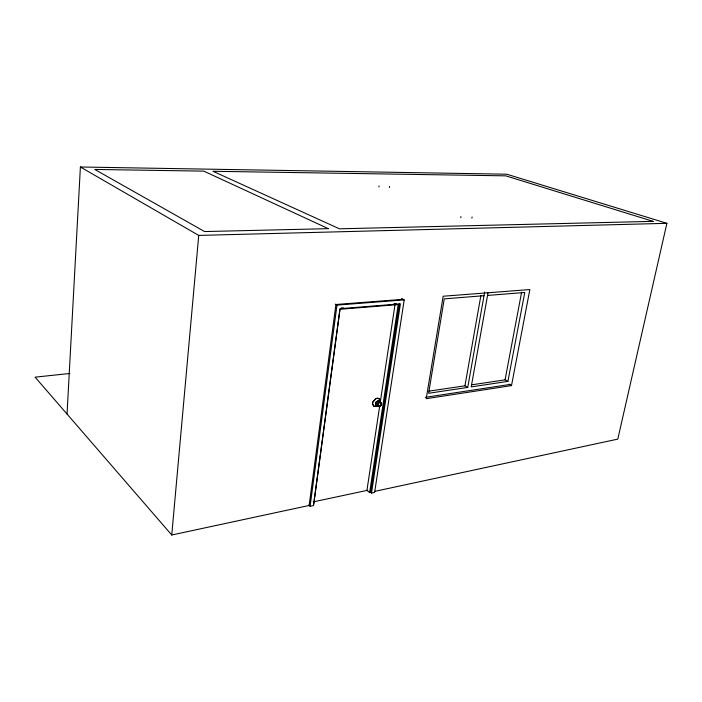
<?xml version="1.0" encoding="UTF-8"?>
<svg xmlns="http://www.w3.org/2000/svg" width="702" height="702" viewBox="0 0 702 702"><rect width="100%" height="100%" fill="white"/><g stroke="black" fill="none" stroke-linecap="round" stroke-linejoin="round"><path stroke-width="1.05" d="M67.041 414.057L80.397 166.997L506.747 174.21L666.9 223.324L617.795 439.119L374.675 491.382M403.097 299.324L335.925 304.501L309.126 505.466L171.744 535.003L198.736 235.416L80.397 166.997M401.535 298.525L404.203 299.886L374.614 492.4L371.498 493.067L400.403 303.834L340.014 308.687L313.478 505.58L310.091 506.317L336.986 305.098L335.284 304.142M313.68 504.598L340.005 309.275L398.218 304.571L369.621 492.567L370.603 492.356L371.498 493.067M378.94 186.986L379.089 185.933M389.391 187.495L389.54 186.451M379.703 405.949L366.927 490.444L369.621 492.567M380.186 402.702L395.094 304.124M370.603 492.356L399.42 303.325M460.775 217.725L460.968 216.576M471.893 218.111L472.086 216.962M484.687 291.927L467.734 387.416L464.943 385.81L480.905 295.445M488.057 292.602L471.217 386.89L507.906 381.405L524.763 292.48L487.557 295.428M471.656 384.819L505.071 379.87L521.595 292.269M511.512 385.609L529.852 289.549L443.155 296.235L426.219 398.692L511.512 385.609L508.827 384.152M380.019 401.965L379.203 401.044A2.94 2.097 -57.1 0 0 377.167 401.342L376.026 402.562A2.545 1.816 -57.1 0 0 375.693 404.782L376.676 405.914A3.036 2.167 -57.2 0 0 377.325 406.046M376.412 402.307L376.175 402.676A2.624 1.878 -57.1 0 0 375.824 404.966L376.509 405.703A2.94 2.097 -57.2 0 0 377.492 405.809M380.37 405.931L380.107 406.133A2.387 1.702 -57.2 0 1 378.457 406.388L377.79 405.642A2.071 1.474 -57.2 0 1 378.062 403.843L378.475 403.281M381.089 405.159L380.08 406.239A2.624 1.869 -57.2 0 1 378.273 406.511L377.536 405.695A2.273 1.615 -57.2 0 1 377.834 403.72L378.852 402.641A2.624 1.869 -57.2 0 1 380.659 402.36L381.388 403.185A2.264 1.615 -57.2 0 1 381.089 405.159A2.071 1.474 -57.2 0 0 381.3 403.352L380.642 402.606A2.387 1.702 -57.2 0 0 378.992 402.851L378.29 403.58M376.36 402.299L377.009 401.676M380.045 406.028L380.923 405.098A1.948 1.395 -57.2 0 0 381.168 403.387L380.545 402.685A2.255 1.606 -57.2 0 0 378.992 402.922M376.825 401.807L377.351 401.421A3.036 2.167 -57.1 0 1 379.449 401.105L380.291 402.053A2.624 1.878 -57.2 0 1 380.396 402.772M377.579 405.765L377.009 406.089A4.87 3.492 -57.2 0 1 374.728 406.432L374.096 406.195M313.197 501.886L367.743 490.268M425.359 397.332L510.512 384.363M467.734 387.416L428.606 393.269L444.252 298.859L484.02 295.709M429.036 391.128L464.943 385.81M69.937 373.473L35.1 377.158L171.744 535.003M341.216 307.976L343.366 307.801M394.024 303.755L396.182 303.589M336.986 305.098L404.203 299.886M198.736 235.416L666.9 223.324M378.659 398.587L378.159 398.429A4.87 3.484 -57.1 0 0 375.877 398.762L373.104 401.711A4.177 2.992 -57.1 0 0 372.727 404.212L373.394 405.677M505.071 379.87L507.906 381.405M373.657 405.94L374.227 406.274M378.483 406.265L377.957 405.782M379.106 398.85L378.036 398.341A4.87 3.484 -57.1 0 0 375.745 398.683L372.981 401.632A4.177 2.992 -57.1 0 0 372.604 404.124L373.78 406.019M308.713 505.107L310.091 506.317M377.887 401.816L377.685 401.544A1.544 1.106 -57.1 0 0 376.298 401.755L375.991 402.079A1.351 0.965 -57.1 0 0 375.763 403.597L375.86 403.729M378.975 398.762L379.484 399.192M377.983 401.948L377.808 401.658A1.439 1.027 -57.1 0 0 376.325 402.053M379.352 399.113L380.142 400.658A4.177 2.992 -57.2 0 1 380.133 401.877M377.957 405.791L377.86 405.554A1.957 1.395 -57.2 0 1 378.115 403.852M379.659 399.535L380.01 400.579A4.177 2.992 -57.2 0 1 380.001 401.798M377.088 401.605A2.352 1.685 -57.1 0 1 377.93 401.272M377.825 401.886A1.343 0.956 -57.1 0 0 376.369 402.106A1.193 0.851 -57.1 0 0 375.939 403.29M375.903 403.492A1.272 0.904 -57.1 0 1 376.184 402.211M375.921 404.37A2.045 1.457 -57.1 0 1 376.184 402.588M376.5 403.317A1.193 0.851 -57.1 0 1 376.605 402.966M380.151 406.16A2.264 1.615 -57.2 0 1 378.589 406.405M376.886 406.002A4.87 3.492 -57.2 0 1 374.605 406.353M328.334 228.659L204.598 231.563L94.77 169.445L203.808 171.139L328.334 228.659M653.132 221.358L339.443 228.808L213.013 171.288L505.773 175.851L653.132 221.358"/></g></svg>
